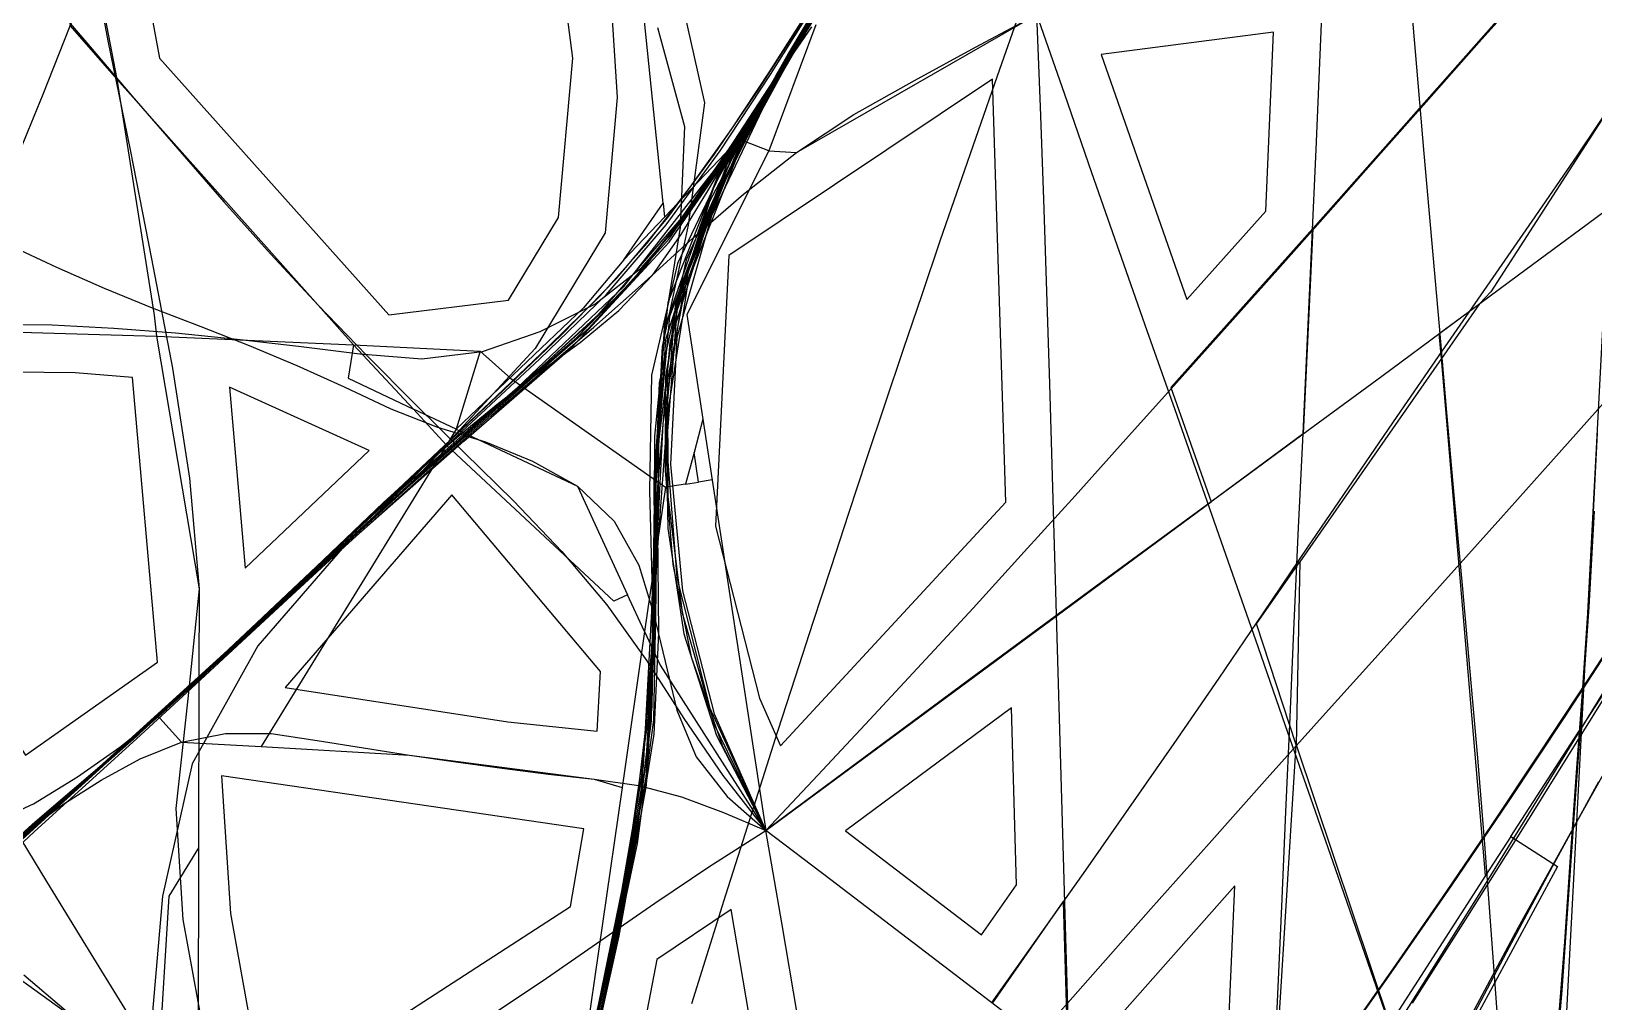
# Model space of a CAD drawing. Header units: metres. Extents: x 465982 to 489928, y 209046 to 231790.
# Drawn here: x 469727 to 471923, y 214685 to 216048 of the extents above; entities that cross this region are included whole.
import ezdxf

# ---------------------------------------------------------------- set-up
doc = ezdxf.new("R2010")
doc.units = ezdxf.units.M
for name, color, linetype in [('ANCHORS_INSIDE', 30, 'CONTINUOUS'), ('GREEN_CORRIDOR_EDGES', 3, 'CONTINUOUS'), ('GREEN_CORRIDOR_PARCELS', 3, 'CONTINUOUS'), ('WOOL_PARCELS', 32, 'CONTINUOUS'), ('WOOL_ROADS_L1', 30, 'CONTINUOUS'), ('WOOL_ROADS_L2', 94, 'CONTINUOUS'), ('WOOL_THREADS', 8, 'CONTINUOUS')]:
    doc.layers.add(name, color=color, linetype=linetype)

msp = doc.modelspace()

# ---------------------------------------------------------------- linework, layer by layer
at = {"layer": 'ANCHORS_INSIDE'}
msp.add_point((470734.925, 214934.376), dxfattribs=at)
at = {"layer": 'GREEN_CORRIDOR_EDGES'}
msp.add_lwpolyline([(470655.482, 214682.097), (470679.385, 214758.442), (470703.395, 214834.893), (470727.608, 214911.393), (470751.979, 214988.003), (470776.508, 215064.586), (470801.145, 215141.243), (470825.951, 215217.787), (470851.029, 215294.546), (470876.232, 215371.173), (470901.601, 215448.041), (470927.135, 215524.723), (470953, 215601.669), (470978.989, 215678.43), (471005.102, 215755.213), (471031.516, 215832.116), (471058.148, 215908.908), (471085.041, 215985.792), (471112.047, 216062.782)], dxfattribs=at)
at = {"layer": 'GREEN_CORRIDOR_PARCELS'}
for points in [[(471351.072, 215671.259), (471462.182, 215795.653), (471472.842, 216047.019), (471230.902, 216015.783)], [(471062.422, 214778.801), (471111.889, 214848.842), (471104.51, 215097.479), (470871.495, 214924.534)], [(471403.993, 214517.598), (471418.825, 214847.586), (471238.888, 214644.015)], [(470455.172, 213959.059), (470781.84, 214395.048), (470710.476, 214814.186), (470606.344, 214744.027)]]:
    msp.add_lwpolyline(points, close=True, dxfattribs=at)
at = {"layer": 'WOOL_PARCELS'}
for points in [[(470229.519, 215649.977), (470397.579, 215670.378), (470467.821, 215786.485), (470488.016, 216010.516), (470449.494, 216306.719), (469903.14, 216178.211), (469884.538, 216132.397), (469907.05, 216010.643)], [(470780.228, 215044.281), (471096.567, 215386.572), (471077.856, 215980.945), (470707.244, 215732.982), (470688.555, 215352.655), (470750.456, 215111.243)], [(469718.798, 215031.243), (469904.387, 215161.83), (469869.333, 215561.711), (469788.74, 215568.155), (469657.023, 215569.762), (469612.15, 215459.714), (469615.202, 215190.114)], [(470027.72, 215293.795), (470201.683, 215459.262), (470005.441, 215547.948)], [(470396.638, 215077.976), (470522.385, 215064.598), (470526.926, 215148.713), (470318.105, 215396.843), (470083.737, 215126.263)], [(470055.349, 214540.032), (470484.722, 214818.206), (470503.525, 214927.476), (469994.465, 215002.094), (470006.917, 214808.393)]]:
    msp.add_lwpolyline(points, close=True, dxfattribs=at)
at = {"layer": 'WOOL_ROADS_L1'}
msp.add_lwpolyline([(470829.526, 216057.184), (470763.686, 215880.378), (470721.544, 215896.431), (470559.75, 215726.973), (470503.228, 215659.765), (470324.228, 215489.149), (470310.547, 215466.563), (470254.623, 215407.393), (469750.799, 214948.937), (469712.962, 214912.051), (469649.22, 214857.842), (469507.054, 214711.321), (469264.293, 214474.664), (468989.596, 214165.285), (468970.908, 214152.431), (468805.578, 213958.035), (468697.766, 213837.66), (468263.276, 213322.369), (468020.871, 213085.908), (467993.885, 213056.173), (467964.184, 213030.61), (467820.512, 212890.461)], dxfattribs=at)
at = {"layer": 'WOOL_ROADS_L2'}
for points in [[(470559.75, 215726.973), (470615.144, 215806.945), (470579.851, 216149.78), (470569.304, 216190.514), (470566.19, 216282.484), (470547.725, 216382.587)], [(471881.666, 216169.998), (471528.414, 215770.98)], [(469816.456, 216142.106), (469846.942, 215981.052)], [(469788.655, 216073.598), (469781.229, 216056.179), (469846.942, 215981.052)], [(470763.686, 215880.378), (470802.747, 215877.725), (471140.449, 216071.805)], [(469846.942, 215981.052), (469899.42, 215649.16)], [(469846.942, 215981.052), (470179.637, 215607.59)], [(471952.91, 215952.561), (471778.701, 215682.157), (471762.455, 215665.306)], [(470763.686, 215880.378), (470648.519, 215650.121), (470671.06, 215503.051)], [(470615.144, 215806.945), (470617.184, 215787.127)], [(471806.63, 214916.872), (471906.378, 215070.668), (471944.855, 215799.911)], [(471528.414, 215770.98), (471328.627, 215547.802), (471385.26, 215386.949)], [(471528.414, 215770.98), (471514.821, 215482.752), (471385.26, 215386.949)], [(471709.032, 215588.574), (471706.04, 215623.673), (471762.455, 215665.306)], [(471762.455, 215665.306), (471709.032, 215588.574)], [(469899.42, 215649.16), (469903.051, 215619.721)], [(469599.007, 215628.736), (469903.051, 215619.721)], [(469903.051, 215619.721), (470179.637, 215607.59)], [(469903.051, 215619.721), (469962.817, 215264.731)], [(470179.637, 215607.59), (470172.423, 215560.747), (470264.331, 215517.421)], [(470179.637, 215607.59), (470357.885, 215598.768)], [(470179.637, 215607.59), (470264.331, 215517.421)], [(470400.825, 215560.52), (470357.885, 215598.768), (470324.228, 215489.149), (470264.331, 215517.421)], [(471709.032, 215588.574), (471510.027, 215302.741)], [(471770.976, 214861.899), (471709.032, 215588.574)], [(470400.825, 215560.52), (470618.219, 215407.709)], [(470264.331, 215517.421), (470310.547, 215466.563)], [(470671.06, 215503.051), (470658.533, 215456.445)], [(470671.06, 215503.051), (470759.616, 214925.245)], [(470324.228, 215489.149), (470494.521, 215408.831), (470565.17, 215256.51)], [(470310.547, 215466.563), (470049.912, 215043.1), (470258.744, 215031.267), (470518.18, 214997.473)], [(470545.834, 215247.542), (470310.547, 215466.563)], [(470646.604, 215412.059), (470664.906, 215414.864), (470658.533, 215456.445)], [(470658.533, 215456.445), (470646.604, 215412.059)], [(470646.604, 215412.059), (470618.219, 215407.709), (470589.027, 215205.076)], [(470684.124, 215417.81), (470664.906, 215414.864)], [(470589.027, 215205.076), (470611.026, 215157.647), (470759.616, 214925.245), (471385.26, 215386.949)], [(471510.027, 215302.741), (471504.738, 215045.82), (471449.309, 215215.531), (471510.027, 215302.741)], [(469962.817, 215264.731), (469962.561, 215141.63)], [(470589.027, 215205.076), (470565.17, 215256.51), (470545.834, 215247.542)], [(470589.027, 215205.076), (470557.428, 214985.731)], [(471974.304, 215175.399), (471906.378, 215070.668)], [(469962.561, 215141.63), (469962.059, 214900.747)], [(469903.303, 215087.709), (469938.133, 215049.433)], [(471877.291, 214519.393), (471906.378, 215070.668)], [(469938.133, 215049.433), (470049.912, 215043.1)], [(471469.505, 214479.451), (471504.738, 215045.82), (471636.408, 214652.878)], [(470518.18, 214997.473), (470557.428, 214985.731)], [(470557.428, 214985.731), (470502.359, 214603.477), (470474.997, 214356.161)], [(471806.63, 214916.872), (471872.057, 214874.438), (471684.021, 214526.165)], [(471806.63, 214916.872), (471770.976, 214861.899)], [(469962.059, 214900.747), (469920.311, 214833.1), (469905.912, 214596.991)], [(469962.059, 214900.747), (469961.53, 214646.704), (470189.27, 214035.087)], [(471770.976, 214861.899), (471636.408, 214652.878)], [(471078.541, 214682.993), (471177.263, 214824.788), (471183.81, 214603.032)], [(469593.464, 214800.844), (469841.051, 214622.822)]]:
    msp.add_lwpolyline(points, dxfattribs=at)
at = {"layer": 'WOOL_THREADS'}
for points in [[(471952.225, 218551.147), (471894.667, 218372.785), (471829.479, 218197.067), (471763.329, 218021.694), (471695.335, 217847.401), (471625.702, 217673.758), (471553.532, 217500.725), (471475.702, 217329.906), (471391.589, 217162.019), (471303.683, 216996.221), (471216.656, 216830.012), (471130.763, 216663.48), (471047.733, 216495.641), (470965.768, 216327.059), (470877.771, 216161.046), (470784.069, 215997.901), (470696.521, 215832.233), (470634.109, 215655.658), (470619.726, 215467.956), (470634.464, 215280.174), (470680.573, 215097.18), (470759.616, 214925.245)], [(471943.523, 218523.984), (471888.532, 218355.69), (471826.502, 218189.589), (471763.695, 218023.447), (471699.305, 217858.346), (471633.497, 217693.854), (471565.664, 217529.576), (471494.035, 217367.467), (471414.921, 217209.264), (471332.579, 217052.705), (471250.101, 216895.88), (471169.07, 216737.68), (471089.31, 216578.916), (471012.152, 216418.836), (470933.495, 216259.424), (470846.093, 216104.311), (470759.456, 215949.251), (470683.199, 215788.999), (470634.326, 215618.134), (470625.557, 215439.689), (470642.399, 215262.134), (470686.768, 215089.095), (470759.616, 214925.245)], [(471974.592, 216272.004), (471904.351, 216192.169), (471833.504, 216112.621), (471762.294, 216033.077), (471691.494, 215953.082), (471620.721, 215873.105), (471549.877, 215793.269), (471478.882, 215713.483), (471407.728, 215633.823), (471336.597, 215554.311), (471265.413, 215474.947), (471194.133, 215395.599), (471122.553, 215316.619), (471050.615, 215237.85), (470978.151, 215159.441), (470905.543, 215081.221), (470832.711, 215003.133), (470759.616, 214925.245)], [(467820.512, 212890.461), (467993.762, 213012.118), (468143.751, 213170.532), (468286.456, 213336.47), (468426.237, 213504.536), (468563.783, 213674.591), (468702.824, 213843.093), (468844.331, 214009.447), (468985.047, 214176.384), (469128.312, 214341.345), (469277.814, 214500.565), (469433.511, 214654.004), (469590.906, 214805.392), (469753.199, 214951.739), (469917.267, 215096.379), (470077.538, 215245.205), (470238.673, 215393.133), (470401.186, 215538.795), (470559.677, 215689.395), (470693.896, 215861.492), (470813.089, 216044.479), (470922.692, 216233.212)], [(470902.191, 216204.09), (470792.598, 216019.845), (470687.867, 215833.402), (470616.877, 215632.138), (470601.919, 215418.014), (470603.41, 215203.194), (470591.014, 214988.967), (470552.931, 214777.245), (470505.964, 214567.099), (470454.843, 214357.973), (470399.245, 214149.782), (470337.391, 213943.271), (470273.559, 213737.242), (470217.001, 213528.939), (470166.466, 213319.18), (470123.428, 213107.784), (470091.544, 212894.379), (470076.334, 212679.272)], [(470907.133, 216211.248), (470812.128, 216044.796), (470720.391, 215876.446), (470650.434, 215698.153), (470620.594, 215508.413), (470606.847, 215316.601), (470596.864, 215124.964), (470574.137, 214934.411), (470539.314, 214745.239), (470501.841, 214556.703), (470465.476, 214367.877), (470434.535, 214178.08), (470414.942, 213986.824), (470412.887, 213794.75)], [(469624.917, 214834.246), (469750.817, 214948.453), (469878.597, 215060.899), (470004.432, 215175.734), (470129.303, 215291.723), (470255.069, 215406.642), (470382.549, 215519.254), (470510.609, 215631.215), (470623.641, 215756.429), (470719.195, 215895.209), (470808.522, 216038.836), (470893.596, 216184.719)], [(469805.914, 216188.053), (469834.284, 216034.621), (469865.757, 215881.652), (469895.987, 215728.34), (469925.227, 215575.04), (469949.164, 215420.488), (469962.817, 215264.731), (469946.8, 215110.429), (469930.079, 214956.277), (469940.109, 214800.244), (469967.876, 214646.392), (470013.848, 214497.201), (470072.909, 214352.765), (470136.207, 214210.015), (470194.112, 214064.932), (470234.323, 213914.093), (470239.401, 213758.368), (470221.199, 213603.556), (470192.491, 213449.912), (470160.248, 213297.072), (470128.492, 213144.036), (470100.746, 212990.284), (470082.077, 212835.364), (470076.334, 212679.272)], [(470897.9, 216193.39), (470808.723, 216040.982), (470719.997, 215887.978), (470647.495, 215727.083), (470609.601, 215554.462), (470602.271, 215376.847), (470602.047, 215199.387), (470590.66, 215022.478), (470560.924, 214847.597), (470523.708, 214673.712), (470487.936, 214499.313), (470454.739, 214324.692), (470427.302, 214149.32), (470411.282, 213972.434), (470412.887, 213794.75)], [(470879.111, 216165.374), (470775.426, 215989.24), (470680.125, 215809.087), (470618.376, 215614.641), (470604.684, 215409.995), (470603.836, 215204.766), (470590.554, 215000.255), (470553.831, 214798.384), (470507.843, 214598.242), (470460.971, 214398.026), (470410.603, 214198.676), (470354.649, 214001.086), (470295.552, 213804.634), (470237.623, 213607.552), (470182.659, 213409.19), (470126.799, 213210.984), (470067.842, 213013.774), (470008.839, 212816.826), (469954.11, 212618.664), (469907.328, 212418.254), (469865.633, 212216.739), (469826.905, 212014.62), (469790.163, 211812.071), (469755.742, 211609.117)], [(470883.28, 216169.611), (470785.588, 216006.744), (470691.047, 215842.92), (470621.7, 215667.365), (470602.908, 215478.679), (470602.181, 215288.777), (470599.351, 215098.789), (470576.598, 214909.758), (470538.921, 214722.874), (470496.857, 214536.931), (470452.095, 214351.584), (470403.271, 214167.212), (470349.247, 213984.206), (470292.917, 213802.053), (470240.125, 213618.565), (470193.035, 213433.276), (470150.477, 213247.102), (470114.279, 213059.61), (470088.002, 212870.2), (470076.334, 212679.272)], [(470876.602, 216159.584), (470776.021, 215984.17), (470685.032, 215803.995), (470624.638, 215611.098), (470607.161, 215408.526), (470600.629, 215205.139), (470584.612, 215002.478), (470550.085, 214801.828), (470509.118, 214602.307), (470470.765, 214402.039), (470437.777, 214200.878), (470416.122, 213998.315), (470412.887, 213794.75)], [(470538.173, 216145.863), (470550.487, 215955.112), (470533.348, 215764.989), (470434.958, 215602.352), (470305.339, 215462.678), (470169.914, 215328.385), (470045.37, 215184.598), (469952.896, 215018.922), (469911.278, 214833.026), (469894.824, 214643.115)], [(470873.688, 216141.822), (470788.311, 216004.545), (470704.666, 215867.055), (470635.442, 215721.994), (470598.81, 215565.27), (470595.958, 215403.143), (470600.049, 215241.235), (470598.291, 215079.331), (470577.085, 214918.51), (470543.569, 214759.571), (470507.778, 214600.83), (470474.923, 214441.217), (470444.629, 214280.935), (470420.229, 214119.75), (470407.47, 213957.525), (470412.887, 213794.75)], [(470879.508, 216157.295), (470813.788, 216044.461), (470748.195, 215931.496), (470687.643, 215815.539), (470640.917, 215693.232), (470618.258, 215563.649), (470617.704, 215431.023), (470628.485, 215299.078), (470654.578, 215169.282), (470698.44, 215043.893), (470759.616, 214925.245)], [(470876.4, 216155.838), (470794.228, 216013.843), (470715.176, 215870.822), (470652.301, 215720.052), (470621.427, 215559.173), (470621.643, 215394.434), (470641.918, 215231.166), (470687.195, 215073.414), (470759.616, 214925.245)], [(471472.242, 214551.869), (471478.775, 214684.939), (471484.765, 214818.21), (471490.512, 214951.334), (471496.206, 215084.314), (471502.127, 215217.219), (471508.239, 215350.3), (471514.74, 215483.267), (471520.868, 215616.257), (471527.046, 215749.298), (471533.107, 215882.235), (471538.749, 216015.263), (471544.183, 216148.137)], [(470634.953, 216119.32), (470673.331, 215947.924), (470650.376, 215775.634), (470613.914, 215605.508), (470604.505, 215430.732), (470604.631, 215255.815), (470601.594, 215080.735), (470578.623, 214906.744), (470542.009, 214734.763), (470503.042, 214563.386), (470462.729, 214392.289), (470419.952, 214221.695), (470372.676, 214052.029), (470321.991, 213883.45), (470268.883, 213715.516), (470222.265, 213545.406), (470179.667, 213374.389), (470140.743, 213202.581), (470107.491, 213029.657), (470084.3, 212855.159), (470076.334, 212679.272)], [(471788.076, 214664.39), (471779.075, 214785.291), (471770.18, 214906.167), (471760.393, 215027.309), (471749.47, 215148.67), (471738.441, 215270.051), (471727.513, 215391.426), (471716.799, 215512.809), (471706.272, 215633.991), (471695.686, 215755.225), (471684.931, 215876.565), (471674.423, 215997.816), (471663.991, 216119.045)], [(469675.221, 214880.601), (469771.629, 214967.918), (469868.729, 215054.588), (469964.56, 215142.574), (470059.699, 215231.975), (470155.026, 215321.095), (470250.465, 215410.022), (470345.72, 215498.723), (470441.114, 215587.399), (470535.032, 215677.876), (470619.222, 215776.062), (470695.066, 215880.131), (470766.146, 215987.333), (470834.238, 216096.89)], [(469680.532, 214887.407), (469821.589, 215011.589), (469961.364, 215137.58), (470099.312, 215266.132), (470238.539, 215393.748), (470379.498, 215518.747), (470519.689, 215644.472), (470641.444, 215786.009), (470746.641, 215940.418), (470843.949, 216099.683)], [(469740.778, 216107.162), (469804.654, 216032.364), (469868.346, 215957.453), (469932.758, 215882.942), (469997.43, 215808.747), (470063.072, 215735.329), (470129.975, 215663.455), (470198.167, 215593.161), (470266.869, 215523.663), (470335.416, 215456.39), (470404.54, 215388.646), (470472.808, 215317.371), (470535.803, 215242.518), (470592.01, 215163.65), (470644.281, 215082.507), (470698.866, 215002.303), (470759.616, 214925.245)], [(467820.512, 212890.461), (467983.629, 213002.214), (468120.826, 213146.133), (468251.753, 213298.654), (468381.676, 213452.42), (468509.95, 213607.971), (468637.832, 213764.024), (468766.659, 213918.656), (468897.999, 214071.058), (469027.714, 214224.687), (469159.586, 214376.414), (469297.565, 214522.242), (469439.739, 214663.753), (469583.469, 214803.524), (469732.603, 214937.475), (469885.193, 215068.239), (470034.775, 215202.905), (470183.594, 215338.681), (470334.741, 215472.25), (470487.309, 215604.444), (470623.545, 215751.727), (470737.412, 215916.594), (470840.924, 216088.324)], [(469660.772, 214857.826), (469731.657, 214923.705), (469803.34, 214988.966), (469874.7, 215054.012), (469945.667, 215119.23), (470016.488, 215184.752), (470087.267, 215250.402), (470158.393, 215315.722), (470229.694, 215380.681), (470301.144, 215444.652), (470372.752, 215507.703), (470445.018, 215570.189), (470517.654, 215632.417), (470588.206, 215695.049), (470657.423, 215757.911), (470728.099, 215819.458), (470802.747, 215877.725), (470882.977, 215931.404), (470968.553, 215978.943), (471054.344, 216025.921), (471140.449, 216071.805)], [(469697.433, 215846.46), (469743.587, 215959.967), (469788.655, 216073.598)], [(469713.804, 214912.206), (469788.894, 214980.817), (469864.308, 215049.189), (469939.001, 215118.093), (470013.07, 215187.542), (470086.74, 215257.213), (470160.562, 215326.97), (470234.296, 215396.828), (470307.687, 215466.19), (470380.749, 215535.504), (470453.828, 215605.286), (470526.029, 215675.998), (470592.39, 215750.567), (470653.256, 215829.108), (470710.473, 215909.815), (470765.705, 215992.614), (470819.317, 216076.992)], [(471644.533, 214628.254), (471606.073, 214739.026), (471567.47, 214850.01), (471528.592, 214961.142), (471490.013, 215072.225), (471451.476, 215183.273), (471412.717, 215294.32), (471373.686, 215405.377), (471334.628, 215516.33), (471295.472, 215627.256), (471256.492, 215738.393), (471217.726, 215849.536), (471179.101, 215960.643), (471140.449, 216071.805)], [(471184.691, 214645.612), (471181.033, 214774.933), (471177.46, 214904.494), (471173.61, 215034.23), (471169.632, 215164.027), (471165.911, 215293.658), (471162.299, 215423.314), (471158.553, 215553.036), (471154.47, 215682.757), (471150.048, 215812.473), (471145.334, 215942.101), (471140.449, 216071.805)], [(469644.614, 214847.998), (469727.819, 214925.118), (469811.986, 215001.409), (469895.75, 215077.853), (469978.715, 215155.115), (470061.309, 215233.329), (470143.915, 215311.393), (470226.182, 215389.248), (470308.275, 215466.431), (470390.277, 215543.425), (470471.756, 215621.222), (470549.766, 215701.42), (470621.46, 215786.385), (470687.292, 215875.54), (470749.757, 215967.001), (470809.655, 216060.119)], [(469655.287, 214867.991), (469769.65, 214968.349), (469884.795, 215067.905), (469997.185, 215170.849), (470107.888, 215275.705), (470219.772, 215379.891), (470333.47, 215481.132), (470448.689, 215580.823), (470560.55, 215684.17), (470655.968, 215802.358), (470741.087, 215928.232), (470821.067, 216057.058)], [(469664.32, 214932.742), (469729.926, 214962.824), (469791.94, 215000.548), (469851.205, 215042.249), (469907.414, 215087.449), (469961.101, 215135.343), (470013.5, 215185.12), (470065.005, 215235.762), (470116.873, 215285.86), (470169.194, 215335.626), (470221.613, 215385.457), (470274.467, 215433.898), (470328.438, 215480.277), (470383.49, 215525.474), (470440.42, 215568.684), (470498.489, 215610.714), (470552.588, 215656.135), (470600.529, 215706.211), (470640.557, 215762.59), (470676.374, 215821.565), (470711.628, 215880.671), (470747.87, 215939.399), (470784.577, 215997.478), (470824.225, 216054.335)], [(469669.042, 214880.561), (469772.928, 214971.57), (469877.552, 215061.744), (469980.024, 215154.534), (470081.226, 215249.316), (470183.052, 215343.357), (470285.65, 215436.534), (470389.104, 215527.615), (470493.695, 215617.96), (470589.103, 215716.522), (470671.046, 215826.253), (470746.523, 215940.343), (470818.421, 216056.432)], [(469669.159, 215636.812), (469756.053, 215635.752), (469842.961, 215631.227), (469929.596, 215624.301), (470016.162, 215615.77), (470102.625, 215605.684), (470188.961, 215595.065), (470275.763, 215587.904), (470361.272, 215598.284), (470442.439, 215626.358), (470519.06, 215664.583), (470585.148, 215716.37), (470640.048, 215779.297), (470688.435, 215847.366), (470733.985, 215917.683), (470778.264, 215988.95), (470822.85, 216060.693)], [(470818.99, 216061.451), (470711.716, 215871.905), (470632.708, 215669.021), (470606.078, 215451.981), (470598.797, 215233.572), (470587.029, 215015.557), (470551.528, 214799.846), (470504.474, 214586.191), (470454.65, 214372.926), (470400.036, 214160.844), (470339.342, 213950.235), (470275.713, 213740.399), (470215.989, 213529.211), (470156.917, 213317.935), (470095.6, 213107.286), (470030.91, 212897.641), (469969.354, 212687.004), (469918.372, 212473.263), (469873.948, 212257.896), (469833.002, 212041.946), (469793.916, 211825.627), (469755.742, 211609.117)], [(470817.292, 216059.957), (470704.369, 215860.977), (470624.113, 215647.245), (470603.144, 215418.85), (470599.701, 215189.307), (470582.08, 214960.358), (470540.511, 214733.591), (470490.322, 214508.609), (470434.963, 214285.144), (470373.745, 214063.321), (470308.002, 213843.012), (470242.637, 213622.381), (470180.324, 213400.642), (470116.906, 213179.182), (470050.426, 212958.496), (469986.947, 212737.248), (469931.078, 212513.837), (469881.98, 212288.829), (469837.592, 212062.748), (469795.969, 211836.108), (469755.742, 211609.117)], [(470823.569, 216067.198), (470722.779, 215888.644), (470645.764, 215699.183), (470614.761, 215496.529), (470604.243, 215291.781), (470594.459, 215086.908), (470565.591, 214883.428), (470524.253, 214682.029), (470480.291, 214481.162), (470432.655, 214281.168), (470379.897, 214082.507), (470322.66, 213885.508), (470263.019, 213689.179), (470210.657, 213490.326), (470163.762, 213289.907), (470123.334, 213088.051), (470092.705, 212884.482), (470076.334, 212679.272)], [(470607.222, 216053.716), (470644.884, 215914.626), (470639.198, 215772.68), (470616.631, 215632.316), (470609.013, 215489.119), (470607.161, 215345.897), (470608.449, 215203.094), (470601.937, 215060.741), (470579.701, 214919.946), (470548.282, 214780.664), (470515.836, 214641.36), (470485.807, 214501.473), (470456.458, 214361.71), (470428.833, 214221.464), (470406.845, 214080.051), (470401.308, 213937.358), (470412.887, 213794.75)], [(470818.898, 216054.367), (470744.153, 215925.565), (470676.865, 215792.305), (470631.227, 215650.079), (470618.803, 215500.192), (470621.517, 215349.756), (470644.017, 215201.352), (470690.122, 215058.638), (470759.616, 214925.245)], [(471961.129, 215965.573), (471899.158, 215873.201), (471836.283, 215781.461), (471772.866, 215690.055), (471709.676, 215598.629), (471646.474, 215507.091), (471583.373, 215415.369), (471520.736, 215323.257), (471458.549, 215231.131), (471396.185, 215139.107), (471332.994, 215047.391), (471269.31, 214956.074), (471205.547, 214864.978), (471141.486, 214774.273), (471076.983, 214684.155)], [(472009.724, 215847.783), (471913.67, 215776.614), (471817.58, 215705.328), (471721.362, 215634.199), (471625.197, 215563.175), (471528.986, 215492.332), (471432.637, 215421.605), (471336.063, 215351.071), (471239.601, 215280.36), (471143.431, 215209.559), (471047.349, 215138.575), (470951.36, 215067.488), (470855.499, 214996.34), (470759.616, 214925.245)], [(469696.066, 215747.517), (469762.463, 215716.77), (469829.527, 215687.468), (469897.036, 215659.774), (469965.064, 215633.514), (470032.975, 215606.917), (470100.246, 215578.84), (470166.588, 215548.858), (470232.115, 215517.542), (470298.012, 215491.76), (470365.293, 215471.133), (470431.209, 215444.358), (470494.521, 215408.831), (470546.253, 215359.693), (470581.116, 215298.222), (470601.637, 215230.747), (470617.898, 215162.494), (470634.512, 215094.192), (470661.268, 215028.948), (470705.115, 214973.187), (470759.616, 214925.245)], [(471956.106, 215547.299), (471874.479, 215455.709), (471792.607, 215364.261), (471710.563, 215272.908), (471628.421, 215181.584), (471546.192, 215090.191), (471464.29, 214998.794), (471382.505, 214907.114), (471300.572, 214815.259), (471219.091, 214723.077), (471138.038, 214630.887), (471057.139, 214538.415), (470976.241, 214445.686), (470895.614, 214352.763), (470815.179, 214259.785), (470734.666, 214166.735), (470654.206, 214073.622), (470573.864, 213980.527), (470493.498, 213887.598), (470412.887, 213794.75)], [(471873.179, 214650.116), (471882.336, 214768.955), (471890.634, 214887.83), (471898.83, 215006.687), (471907.577, 215125.473), (471915.669, 215244.465), (471922.39, 215363.796), (471928.544, 215483.322)], [(471867.148, 214565.922), (471878.617, 214700.364), (471888.271, 214835.317), (471897.287, 214970.226), (471907.485, 215104.843), (471916.805, 215239.354), (471924.244, 215374.163)], [(471981.201, 215239.388), (471914.388, 215136.569), (471847.038, 215034.147), (471779.114, 214932.287), (471710.08, 214831.29), (471640.636, 214730.835), (471570.566, 214630.733)], [(471959.496, 215203.221), (471881.415, 215084.059), (471802.723, 214965.365), (471722.525, 214847.442), (471641.365, 214730.043), (471559.378, 214613.128), (471476.343, 214496.765), (471392.845, 214380.924), (471308.631, 214265.328), (471223.741, 214150.036), (471138.269, 214035.197), (471051.785, 213920.951), (470964.506, 213807.032), (470877.134, 213693.147), (470789.008, 213579.748), (470700.575, 213466.521), (470612.381, 213353.425), (470524.064, 213240.448), (470435.096, 213127.7), (470345.797, 213015.335), (470256.21, 212903.227), (470166.375, 212791.248), (470076.334, 212679.272)], [(471967.852, 215170.722), (471899.701, 215059.579), (471831.553, 214948.572), (471763.05, 214837.587), (471693.555, 214726.627), (471623.703, 214615.757)], [(471976.345, 215173.518), (471899.536, 215050.415), (471822.794, 214927.415), (471745.659, 214804.753), (471667.82, 214682.643)], [(469722.421, 214925.711), (469772.658, 214962.48), (469825.233, 214996.063), (469880.078, 215025.976), (469938.133, 215049.433), (469999.894, 215061.595), (470064.115, 215061.348), (470128.961, 215051.725), (470193.814, 215041.287), (470258.744, 215031.267), (470323.736, 215021.741), (470388.787, 215012.66), (470453.961, 215004.305), (470518.18, 214997.473), (470580.738, 214988.42), (470640.974, 214972.327), (470700.07, 214950.409), (470759.616, 214925.245)], [(471959.018, 215044.184), (471887.461, 214916.905), (471817.131, 214788.891), (471747.845, 214660.147)], [(471929.644, 214993.599), (471864.589, 214874.24), (471800.714, 214754.413), (471737.462, 214634.238)], [(469694.891, 214941.559), (469748.479, 214853.34), (469803.235, 214764.129), (469858.149, 214675.31), (469913.247, 214586.662), (469968.812, 214498.504), (470025.138, 214411.093), (470082.013, 214323.821), (470139.267, 214236.497), (470196.657, 214149.237), (470254.105, 214062.008), (470309.065, 213974.045), (470360.54, 213884.394), (470412.887, 213794.75)], [(469659.481, 214206.329), (469739.302, 214257.258), (469818.942, 214308.262), (469898.477, 214359.369), (469977.678, 214410.065), (470056.542, 214460.782), (470135.56, 214511.983), (470214.757, 214563.271), (470293.948, 214614.549), (470373.122, 214665.842), (470451.109, 214717.869), (470527.534, 214770.623), (470603.608, 214823.205), (470680.66, 214875.119), (470759.616, 214925.245)], [(471124.737, 214646.693), (471033.592, 214716.269), (470942.251, 214785.996), (470850.904, 214855.72), (470759.616, 214925.245)], [(470804.003, 214665.202), (470781.85, 214795.249), (470759.616, 214925.245)], [(469716.383, 214722.449), (469776.08, 214671.65), (469832.887, 214617.775), (469886.051, 214560.418), (469935.932, 214500.393), (469983.71, 214438.892), (470030.935, 214377.215), (470077.655, 214314.808), (470123.766, 214251.761), (470169.781, 214188.661), (470216.259, 214126.135), (470262.808, 214063.513), (470305.362, 213998.936), (470341.09, 213931.146), (470374.73, 213862.207), (470412.887, 213794.75)]]:
    msp.add_lwpolyline(points, dxfattribs=at)

doc.saveas('drawing.dxf')
